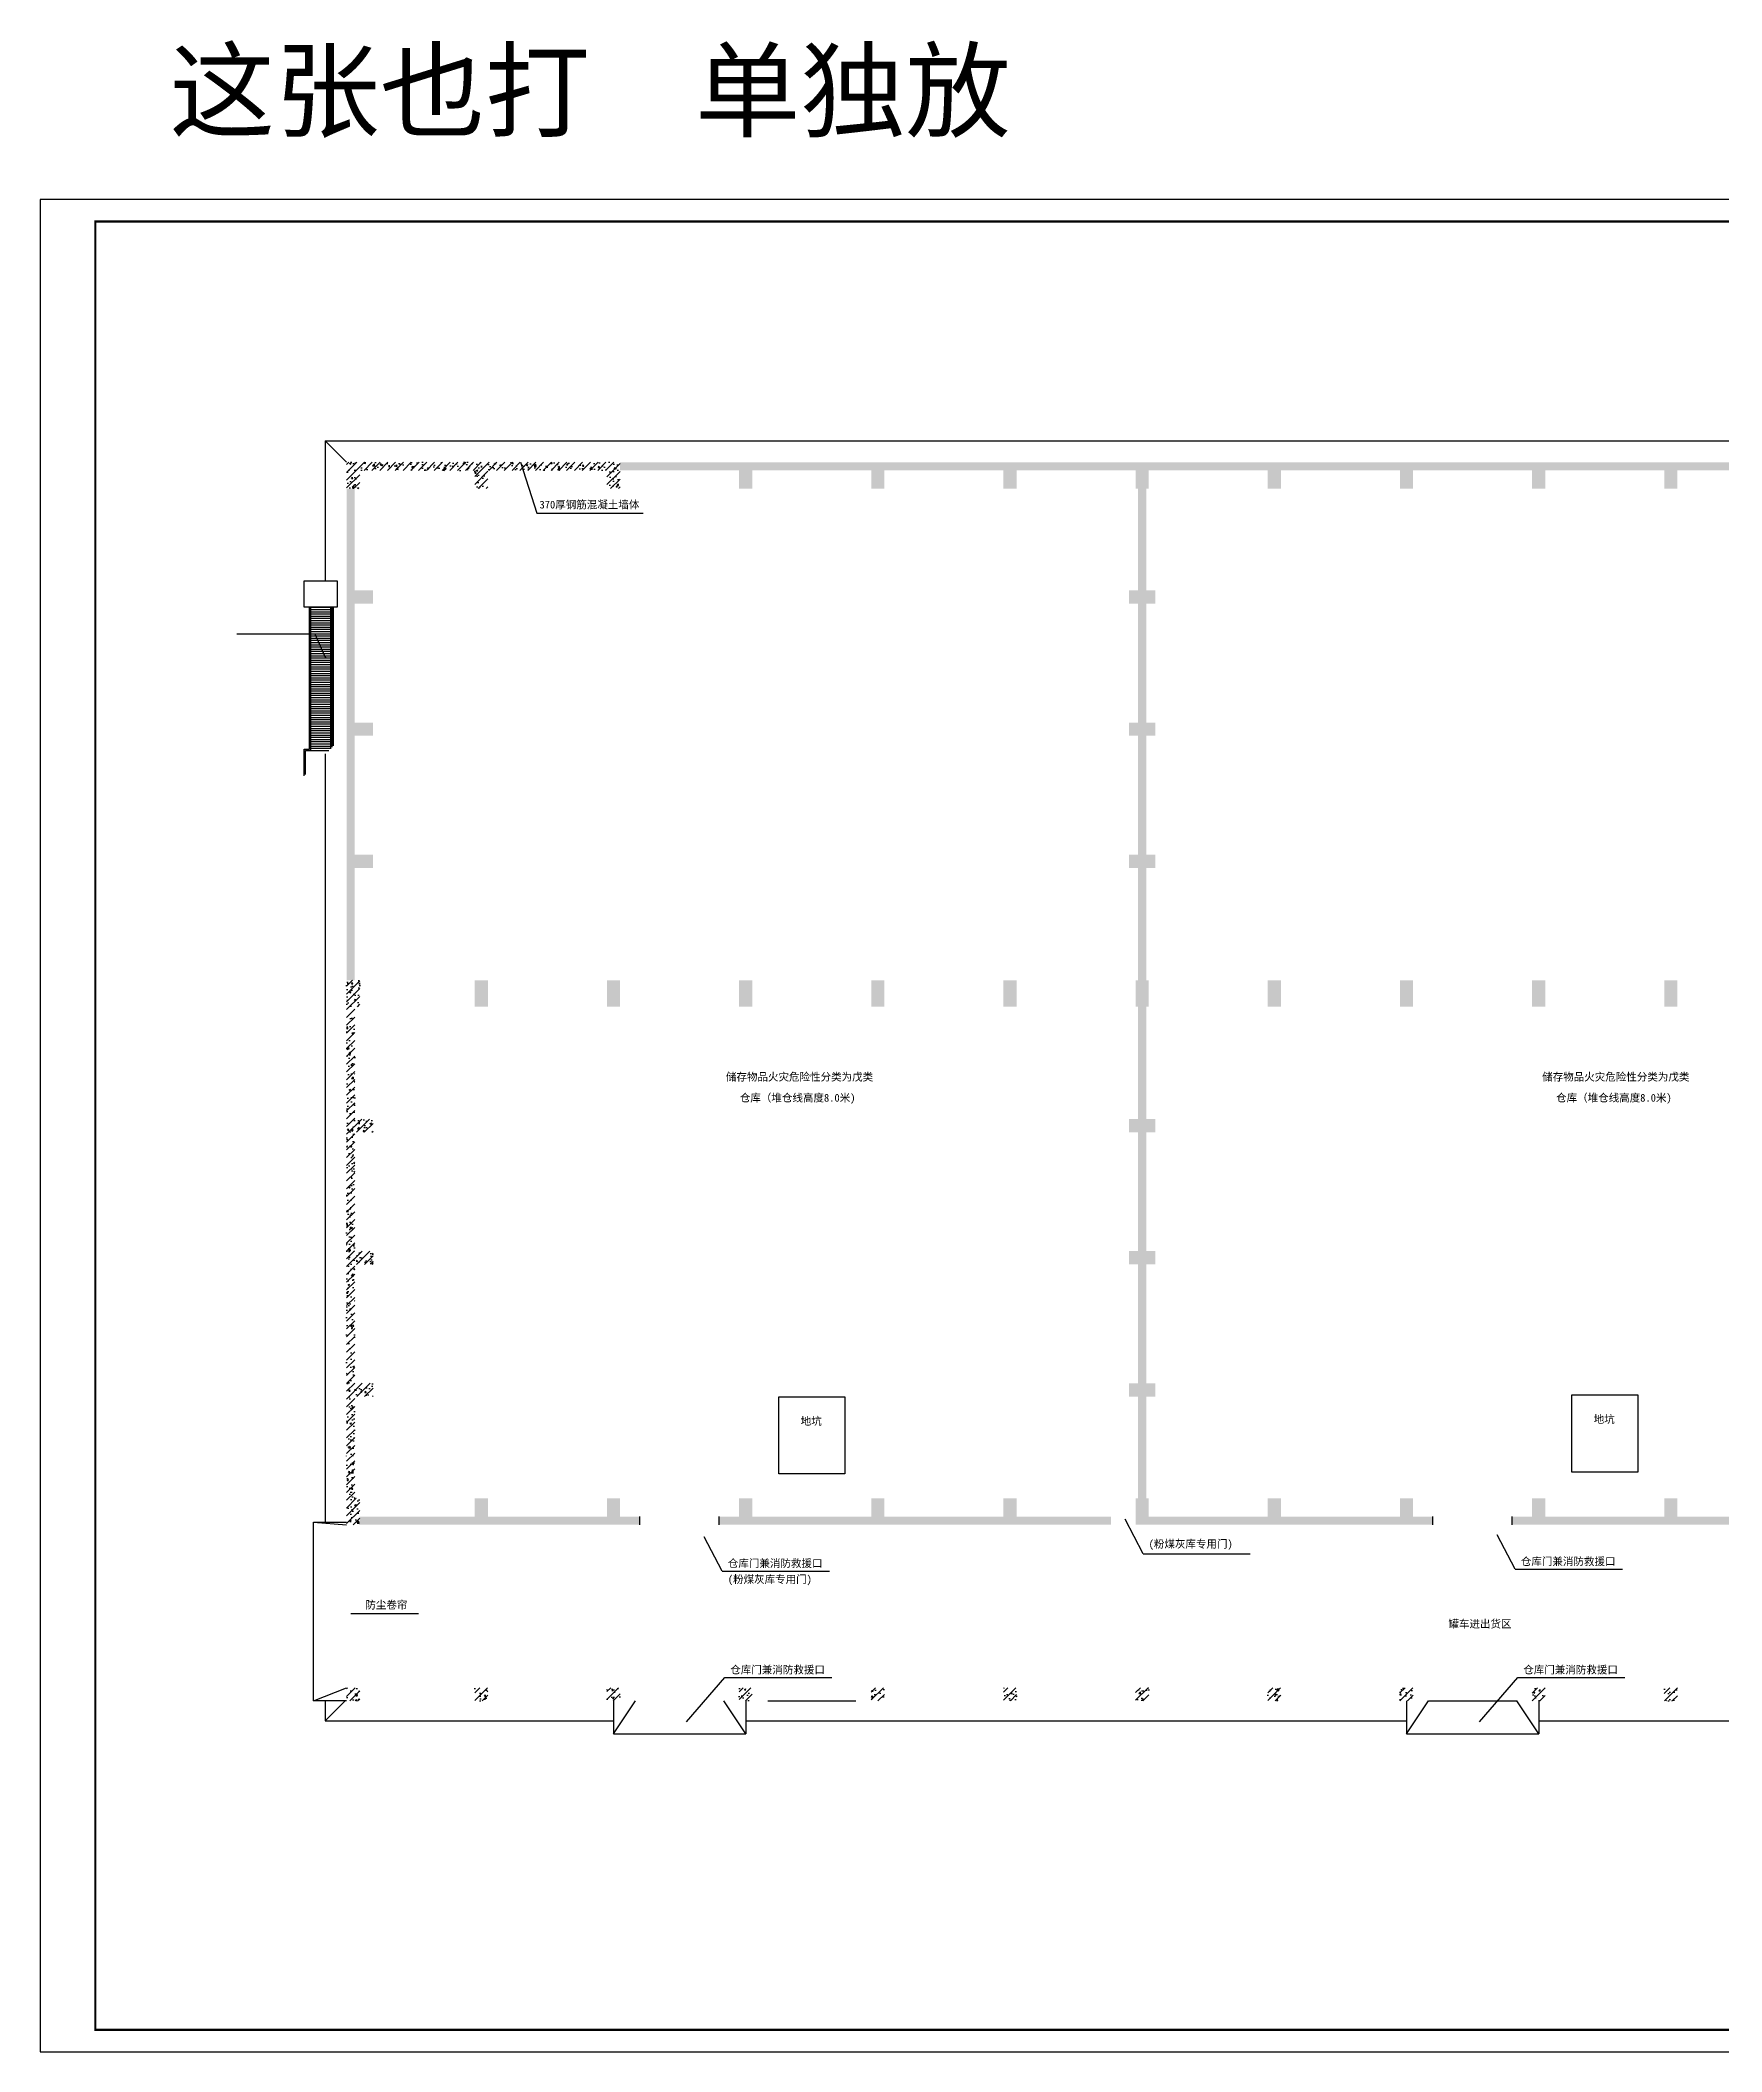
# Model space of a CAD drawing. Extents: x -405456 to 360097, y -329918 to 177160.
# Drawn here: x 211397 to 287733, y -17362 to 73968 of the extents above; entities that cross this region are included whole.
import ezdxf

# ---------------------------------------------------------------- set-up
doc = ezdxf.new("R2010")
doc.units = 0
doc.header["$LTSCALE"] = 1000
doc.header["$MEASUREMENT"] = 0
doc.layers.add('DIM_LEAD', color=3, linetype='Continuous')
doc.layers.add('PUB_TITLE', color=4, linetype='Continuous')
doc.styles.get("Standard").update_dxf_attribs({"font": 'gbenor.shx', "bigfont": 'gbcbig.shx'})
pattern_1 = [(45, (182418.1, 855.4), (-176.7767, 176.7767), []), (50, (182418.1, 855.4), (717.2602, -62.7521), [75, -825]), (355, (182418.1, 855.4), (-138.7513, 752.192), [60, -660]), (100.4514, (182477.86, 850.2), (578.5094, 689.4395), [63.74, -701.142]), (46.1842, (182418.1, 1055.4), (1067.241, -165.519), [112.5, -1237.5]), (96.6356, (182507, 1041.6), (934.663, 974.118), [95.61, -1051.713]), (351.1842, (182418.1, 1055.4), (934.662, 974.119), [90, -990]), (21, (182518.1, 1005.4), (596.907, -402.619), [75, -825]), (326, (182518.1, 1005.4), (243.3153, 725.15), [60, -660]), (71.4514, (182567.8, 971.85), (840.2226, 322.5305), [63.74, -701.142]), (37.5, (182418.1, 855.4), (12.15986, 332.89385), [0, -652, 0, -670, 0, -662.5]), (7.5, (182418.1, 855.4), (263.0695, 394.4117), [0, -382, 0, -637, 0, -252.5]), (327.5, (182195.1, 855.4), (533.82244, -22.55487), [0, -250, 0, -780, 0, -1035]), (317.5, (182095.1, 855.4), (583.1862, 100.105), [0, -325, 0, -518, 0, -735])]
pattern_2 = [(45, (-151088.64, 0), (-176.7767, 176.7767), []), (50, (-151088.64, 0), (717.2602, -62.7521), [75, -825]), (355, (-151088.64, 0), (-138.7513, 752.1921), [60, -660]), (100.4514, (-151028.9, -5.2), (578.5094, 689.4395), [63.7402, -701.1421]), (46.1842, (-151088.6, 200), (1067.241, -165.519), [112.5, -1237.5]), (96.6356, (-150999.7, 186.2), (934.6627, 974.1179), [95.6103, -1051.713]), (351.1842, (-151088.6, 200), (934.662, 974.1186), [90, -990]), (21, (-150988.64, 150), (596.90705, -402.6189), [75, -825]), (326, (-150988.64, 150), (243.3153, 725.15), [60, -660]), (71.4514, (-150938.9, 116.45), (840.2226, 322.5305), [63.7402, -701.1421]), (37.5, (-151088.64, 0), (12.15986, 332.89385), [0, -652, 0, -670, 0, -662.5]), (7.5, (-151088.64, 0), (263.06954, 394.4117), [0, -382, 0, -637, 0, -252.5]), (327.5, (-151311.64, 0), (533.82244, -22.55487), [0, -250, 0, -780, 0, -1035]), (317.5, (-151411.64, 0), (583.18617, 100.105), [0, -325, 0, -518, 0, -735])]

msp = doc.modelspace()

# ---------------------------------------------------------------- hatches: boundary and pattern name
h = msp.add_hatch()
h.set_pattern_fill('钢筋混凝土', color=256, scale=100, style=0)
h.set_pattern_definition(pattern_1)
h.paths.add_polyline_path([(231123.7, 54807.5), (225903.7, 54807.5), (225903.7, 54437.5), (231123.7, 54437.5)])
h.paths.add_polyline_path([(237123.7, 54807.5), (231723.7, 54807.5), (231723.7, 54437.5), (237123.7, 54437.5)])
h.paths.add_polyline_path([(225903.7, 54807.5), (225303.7, 54807.5), (225303.7, 53607.5), (225903.7, 53607.5)])
h.paths.add_polyline_path([(231723.7, 54807.5), (231123.7, 54807.5), (231123.7, 53607.5), (231723.7, 53607.5)])
h.paths.add_polyline_path([(237723.7, 54807.5), (237123.7, 54807.5), (237123.7, 53607.5), (237723.7, 53607.5)])
h = msp.add_hatch()
h.set_pattern_fill('钢筋混凝土', color=256, scale=100, style=0)
h.set_pattern_definition(pattern_1)
h.paths.add_polyline_path([(243723.7, 54807.5), (243123.7, 54807.5), (243123.7, 53607.5), (243723.7, 53607.5)])
h.paths.add_polyline_path([(243123.7, 54807.5), (237723.7, 54807.5), (237723.7, 54437.5), (243123.7, 54437.5)])
h.paths.add_polyline_path([(249123.7, 54807.5), (243723.7, 54807.5), (243723.7, 54437.5), (249123.7, 54437.5)])
h.paths.add_polyline_path([(249723.7, 54807.5), (249123.7, 54807.5), (249123.7, 53607.5), (249723.7, 53607.5)])
h.paths.add_polyline_path([(255123.7, 54807.5), (249723.7, 54807.5), (249723.7, 54437.5), (255123.7, 54437.5)])
h = msp.add_hatch()
h.set_pattern_fill('钢筋混凝土', color=256, scale=100, style=0)
h.set_pattern_definition(pattern_1)
h.paths.add_polyline_path([(255723.7, 54807.5), (255123.7, 54807.5), (255123.7, 53607.5), (255723.7, 53607.5)])
h.paths.add_polyline_path([(261123.7, 54807.5), (255723.7, 54807.5), (255723.7, 54437.5), (261123.7, 54437.5)])
h.paths.add_polyline_path([(261723.7, 54807.5), (261123.7, 54807.5), (261123.7, 53607.5), (261723.7, 53607.5)])
h.paths.add_polyline_path([(267123.7, 54807.5), (261723.7, 54807.5), (261723.7, 54437.5), (267123.7, 54437.5)])
h.paths.add_polyline_path([(267723.7, 54807.5), (267123.7, 54807.5), (267123.7, 53607.5), (267723.7, 53607.5)])
h.paths.add_polyline_path([(273123.7, 54807.5), (267723.7, 54807.5), (267723.7, 54437.5), (273123.7, 54437.5)])
h.paths.add_polyline_path([(273723.7, 54807.5), (273123.7, 54807.5), (273123.7, 53607.5), (273723.7, 53607.5)])
h.paths.add_polyline_path([(279123.7, 54807.5), (273723.7, 54807.5), (273723.7, 54437.5), (279123.7, 54437.5)])
h = msp.add_hatch()
h.set_pattern_fill('钢筋混凝土', color=256, scale=100, style=0)
h.set_pattern_definition(pattern_1)
h.paths.add_polyline_path([(291723.7, 54807.5), (291123.7, 54807.5), (291123.7, 53607.5), (291723.7, 53607.5)])
h.paths.add_polyline_path([(291123.7, 54807.5), (285723.7, 54807.5), (285723.7, 54437.5), (291123.7, 54437.5)])
h.paths.add_polyline_path([(285723.7, 54807.5), (285123.7, 54807.5), (285123.7, 53607.5), (285723.7, 53607.5)])
h.paths.add_polyline_path([(285123.7, 54807.5), (279723.7, 54807.5), (279723.7, 54437.5), (285123.7, 54437.5)])
h.paths.add_polyline_path([(279723.7, 54807.5), (279123.7, 54807.5), (279123.7, 53607.5), (279723.7, 53607.5)])
h.paths.add_polyline_path([(297123.7, 54807.5), (291723.7, 54807.5), (291723.7, 54437.5), (297123.7, 54437.5)])
h.paths.add_polyline_path([(297723.7, 54807.5), (297123.7, 54807.5), (297123.7, 53607.5), (297723.7, 53607.5)])
h.paths.add_polyline_path([(303123.7, 54807.5), (297723.7, 54807.5), (297723.7, 54437.5), (303123.7, 54437.5)])
h.paths.add_polyline_path([(303723.7, 54807.5), (303123.7, 54807.5), (303123.7, 53607.5), (303723.7, 53607.5)])
h = msp.add_hatch()
h.set_pattern_fill('钢筋混凝土', color=256, scale=100, style=0)
h.set_pattern_definition(pattern_1)
h.paths.add_polyline_path([(225673.7, 53607.5), (225303.7, 53607.5), (225303.7, 48987.5), (225673.7, 48987.5)])
h.paths.add_polyline_path([(226503.7, 48987.5), (225303.7, 48987.5), (225303.7, 48387.5), (226503.7, 48387.5)])
h.paths.add_polyline_path([(225673.7, 48387.5), (225303.7, 48387.5), (225303.7, 42987.5), (225673.7, 42987.5)])
h.paths.add_polyline_path([(226503.7, 42987.5), (225303.7, 42987.5), (225303.7, 42387.5), (226503.7, 42387.5)])
h.paths.add_polyline_path([(225673.7, 42387.5), (225303.7, 42387.5), (225303.7, 36987.5), (225673.7, 36987.5)])
h.paths.add_polyline_path([(226503.7, 36987.5), (225303.7, 36987.5), (225303.7, 36387.5), (226503.7, 36387.5)])
h.paths.add_polyline_path([(225673.7, 36387.5), (225303.7, 36387.5), (225303.7, 31287.5), (225673.7, 31287.5)])
h = msp.add_hatch()
h.set_pattern_fill('钢筋混凝土', color=256, scale=100, style=0)
h.set_pattern_definition(pattern_2)
h.paths.add_polyline_path([(261608.7, 53607.5), (261238.7, 53607.5), (261238.7, 48987.5), (261608.7, 48987.5)])
h.paths.add_polyline_path([(261608.7, 48387.5), (261238.7, 48387.5), (261238.7, 42987.5), (261608.7, 42987.5)])
h.paths.add_polyline_path([(261608.7, 42387.5), (261238.7, 42387.5), (261238.7, 36987.5), (261608.7, 36987.5)])
h.paths.add_polyline_path([(261608.7, 36387.5), (261238.7, 36387.5), (261238.7, 31287.5), (261608.7, 31287.5)])
h.paths.add_polyline_path([(262023.7, 36387.5), (262023.7, 36987.5), (260823.7, 36987.5), (260823.7, 36387.5)])
h.paths.add_polyline_path([(262023.7, 42387.5), (262023.7, 42987.5), (260823.7, 42987.5), (260823.7, 42387.5)])
h.paths.add_polyline_path([(260823.7, 48987.5), (260823.7, 48387.5), (262023.7, 48387.5), (262023.7, 48987.5)])
h = msp.add_hatch()
h.set_pattern_fill('钢筋混凝土', color=256, scale=100, style=0)
h.set_pattern_definition(pattern_1)
h.paths.add_polyline_path([(225673.7, 24387.5), (225303.7, 24387.5), (225303.7, 18987.5), (225673.7, 18987.5)])
h.paths.add_polyline_path([(226503.7, 24987.5), (225303.7, 24987.5), (225303.7, 24387.5), (226503.7, 24387.5)])
h.paths.add_polyline_path([(225673.7, 30087.5), (225303.7, 30087.5), (225303.7, 24987.5), (225673.7, 24987.5)])
h.paths.add_polyline_path([(225903.7, 31287.5), (225303.7, 31287.5), (225303.7, 30087.5), (225903.7, 30087.5)])
h = msp.add_hatch()
h.set_pattern_fill('钢筋混凝土', color=256, scale=100, style=0)
h.set_pattern_definition(pattern_1)
h.paths.add_polyline_path([(231723.7, 31287.5), (231123.7, 31287.5), (231123.7, 30087.5), (231723.7, 30087.5)])
h.paths.add_polyline_path([(237723.7, 31287.5), (237123.7, 31287.5), (237123.7, 30087.5), (237723.7, 30087.5)])
h.paths.add_polyline_path([(243723.7, 31287.5), (243123.7, 31287.5), (243123.7, 30087.5), (243723.7, 30087.5)])
h.paths.add_polyline_path([(249723.7, 31287.5), (249123.7, 31287.5), (249123.7, 30087.5), (249723.7, 30087.5)])
h.paths.add_polyline_path([(255723.7, 31287.5), (255123.7, 31287.5), (255123.7, 30087.5), (255723.7, 30087.5)])
h.paths.add_polyline_path([(261123.7, 30087.5), (261723.7, 30087.5), (261723.7, 31287.5), (261123.7, 31287.5)])
h = msp.add_hatch()
h.set_pattern_fill('钢筋混凝土', color=256, scale=100, style=0)
h.set_pattern_definition(pattern_1)
h.paths.add_polyline_path([(267723.7, 31287.5), (267123.7, 31287.5), (267123.7, 30087.5), (267723.7, 30087.5)])
h.paths.add_polyline_path([(273723.7, 31287.5), (273123.7, 31287.5), (273123.7, 30087.5), (273723.7, 30087.5)])
h.paths.add_polyline_path([(279723.7, 31287.5), (279123.7, 31287.5), (279123.7, 30087.5), (279723.7, 30087.5)])
h.paths.add_polyline_path([(285723.7, 31287.5), (285123.7, 31287.5), (285123.7, 30087.5), (285723.7, 30087.5)])
h = msp.add_hatch()
h.set_pattern_fill('钢筋混凝土', color=256, scale=100, style=0)
h.set_pattern_definition(pattern_2)
h.paths.add_polyline_path([(261608.7, 30087.5), (261238.7, 30087.5), (261238.7, 24987.5), (261608.7, 24987.5)])
h.paths.add_polyline_path([(262023.7, 24387.5), (262023.7, 24987.5), (260823.7, 24987.5), (260823.7, 24387.5)])
h.paths.add_polyline_path([(261608.7, 24387.5), (261238.7, 24387.5), (261238.7, 18987.5), (261608.7, 18987.5)])
h.paths.add_polyline_path([(260823.7, 18987.5), (260823.7, 18387.5), (262023.7, 18387.5), (262023.7, 18987.5)])
h.paths.add_polyline_path([(261238.7, 12987.5), (261608.7, 12987.5), (261608.7, 18387.5), (261238.7, 18387.5)])
h.paths.add_polyline_path([(260823.7, 12987.5), (260823.7, 12387.5), (262023.7, 12387.5), (262023.7, 12987.5)])
h.paths.add_polyline_path([(261608.7, 12387.5), (261238.7, 12387.5), (261238.7, 7767.5), (261608.7, 7767.5)])
h = msp.add_hatch()
h.set_pattern_fill('钢筋混凝土', color=256, scale=100, style=0)
h.set_pattern_definition(pattern_1)
h.paths.add_polyline_path([(225903.7, 7767.5), (225303.7, 7767.5), (225303.7, 6567.5), (225903.7, 6567.5)])
h.paths.add_polyline_path([(225673.7, 12387.5), (225303.7, 12387.5), (225303.7, 7767.5), (225673.7, 7767.5)])
h.paths.add_polyline_path([(226503.7, 12987.5), (225303.7, 12987.5), (225303.7, 12387.5), (226503.7, 12387.5)])
h.paths.add_polyline_path([(225673.7, 18387.5), (225303.7, 18387.5), (225303.7, 12987.5), (225673.7, 12987.5)])
h.paths.add_polyline_path([(226503.7, 18987.5), (225303.7, 18987.5), (225303.7, 18387.5), (226503.7, 18387.5)])
h = msp.add_hatch()
h.set_pattern_fill('钢筋混凝土', color=256, scale=100, style=0)
h.set_pattern_definition(pattern_2)
h.paths.add_polyline_path([(255723.7, 7767.5), (255123.7, 7767.5), (255123.7, 6567.5), (255723.7, 6567.5)])
h.paths.add_polyline_path([(249123.7, 6567.5), (249723.7, 6567.5), (249723.7, 7767.5), (249123.7, 7767.5)])
h.paths.add_polyline_path([(243723.7, 7767.5), (243123.7, 7767.5), (243123.7, 6567.5), (243723.7, 6567.5)])
h.paths.add_polyline_path([(237723.7, 7767.5), (237123.7, 7767.5), (237123.7, 6567.5), (237723.7, 6567.5)])
h.paths.add_polyline_path([(231123.7, 6567.5), (231723.7, 6567.5), (231723.7, 7767.5), (231123.7, 7767.5)])
h = msp.add_hatch()
h.set_pattern_fill('钢筋混凝土', color=256, scale=100, style=0)
h.set_pattern_definition(pattern_2)
h.paths.add_polyline_path([(261723.7, 7767.5), (261123.7, 7767.5), (261123.7, 6567.5), (261723.7, 6567.5)])
h.paths.add_polyline_path([(267723.7, 7767.5), (267123.7, 7767.5), (267123.7, 6567.5), (267723.7, 6567.5)])
h.paths.add_polyline_path([(273723.7, 7767.5), (273123.7, 7767.5), (273123.7, 6567.5), (273723.7, 6567.5)])
h.paths.add_polyline_path([(279723.7, 7767.5), (279123.7, 7767.5), (279123.7, 6567.5), (279723.7, 6567.5)])
h.paths.add_polyline_path([(285723.7, 7767.5), (285123.7, 7767.5), (285123.7, 6567.5), (285723.7, 6567.5)])
h.paths.add_polyline_path([(291723.7, 7767.5), (291123.7, 7767.5), (291123.7, 6567.5), (291723.7, 6567.5)])
h.paths.add_polyline_path([(297723.7, 7767.5), (297123.7, 7767.5), (297123.7, 6567.5), (297723.7, 6567.5)])
h.paths.add_polyline_path([(296003.7, 6937.5), (291723.7, 6937.5), (291723.7, 6567.5), (296003.7, 6567.5)])
h.paths.add_polyline_path([(291123.7, 6937.5), (285723.7, 6937.5), (285723.7, 6567.5), (291123.7, 6567.5)])
h.paths.add_polyline_path([(285123.7, 6937.5), (279723.7, 6937.5), (279723.7, 6567.5), (285123.7, 6567.5)])
h.paths.add_polyline_path([(279123.7, 6937.5), (278223.7, 6937.5), (278223.7, 6567.5), (279123.7, 6567.5)])
h = msp.add_hatch()
h.set_pattern_fill('钢筋混凝土', color=256, scale=100, style=0)
h.set_pattern_definition(pattern_2)
h.paths.add_polyline_path([(255123.7, 6937.5), (249723.7, 6937.5), (249723.7, 6567.5), (255123.7, 6567.5)])
h.paths.add_polyline_path([(260003.7, 6937.5), (255723.7, 6937.5), (255723.7, 6567.5), (260003.7, 6567.5)])
h.paths.add_polyline_path([(249123.7, 6937.5), (243723.7, 6937.5), (243723.7, 6567.5), (249123.7, 6567.5)])
h.paths.add_polyline_path([(243123.7, 6937.5), (242223.7, 6937.5), (242223.7, 6567.5), (243123.7, 6567.5)])
h.paths.add_polyline_path([(238623.7, 6937.5), (237723.7, 6937.5), (237723.7, 6567.5), (238623.7, 6567.5)])
h.paths.add_polyline_path([(237123.7, 6937.5), (231723.7, 6937.5), (231723.7, 6567.5), (237123.7, 6567.5)])
h.paths.add_polyline_path([(231123.7, 6937.5), (225903.7, 6937.5), (225903.7, 6567.5), (231123.7, 6567.5)])
h.paths.add_polyline_path([(267123.7, 6937.5), (261723.7, 6937.5), (261723.7, 6567.5), (267123.7, 6567.5)])
h.paths.add_polyline_path([(273123.7, 6937.5), (267723.7, 6937.5), (267723.7, 6567.5), (273123.7, 6567.5)])
h.paths.add_polyline_path([(274623.7, 6937.5), (273723.7, 6937.5), (273723.7, 6567.5), (274623.7, 6567.5)])
h = msp.add_hatch()
h.set_pattern_fill('钢筋混凝土', color=256, scale=100, style=0)
h.set_pattern_definition([(45, (182483.1, 855.4), (-176.7767, 176.7767), []), (50, (182483.1, 855.4), (717.26, -62.752), [75, -825]), (355, (182483.1, 855.4), (-138.751, 752.192), [60, -660]), (100.4514, (182542.86, 850.2), (578.509, 689.44), [63.74, -701.142]), (46.1842, (182483.1, 1055.4), (1067.241, -165.519), [112.5, -1237.5]), (96.6356, (182572, 1041.6), (934.663, 974.118), [95.61, -1051.713]), (351.1842, (182483.1, 1055.4), (934.662, 974.119), [90, -990]), (21, (182583.1, 1005.4), (596.907, -402.619), [75, -825]), (326, (182583.1, 1005.4), (243.315, 725.15), [60, -660]), (71.4514, (182632.8, 971.85), (840.223, 322.5305), [63.74, -701.142]), (37.5, (182483.1, 855.4), (12.1599, 332.8939), [0, -652, 0, -670, 0, -662.5]), (7.5, (182483.1, 855.4), (263.0695, 394.4117), [0, -382, 0, -637, 0, -252.5]), (327.5, (182260.1, 855.4), (533.8224, -22.5549), [0, -250, 0, -780, 0, -1035]), (317.5, (182160.1, 855.4), (583.186, 100.105), [0, -325, 0, -518, 0, -735])])
h.paths.add_polyline_path([(225903.7, -832.5), (225303.7, -832.5), (225303.7, -1432.5), (225903.7, -1432.5)])
h.paths.add_polyline_path([(231123.7, -832.5), (231123.7, -1432.5), (231723.7, -1432.5), (231723.7, -832.5)])
h = msp.add_hatch()
h.set_pattern_fill('钢筋混凝土', color=256, scale=100, style=0)
h.set_pattern_definition(pattern_1)
h.paths.add_polyline_path([(243723.7, -832.5), (243123.7, -832.5), (243123.7, -1432.5), (243723.7, -1432.5)])
h.paths.add_polyline_path([(237723.7, -832.5), (237123.7, -832.5), (237123.7, -1432.5), (237723.7, -1432.5)])
h = msp.add_hatch()
h.set_pattern_fill('钢筋混凝土', color=256, scale=100, style=0)
h.set_pattern_definition(pattern_1)
h.paths.add_polyline_path([(249723.7, -832.5), (249123.7, -832.5), (249123.7, -1432.5), (249723.7, -1432.5)])
h.paths.add_polyline_path([(255123.7, -832.5), (255123.7, -1432.5), (255723.7, -1432.5), (255723.7, -832.5)])
h = msp.add_hatch()
h.set_pattern_fill('钢筋混凝土', color=256, scale=100, style=0)
h.set_pattern_definition(pattern_1)
h.paths.add_polyline_path([(261723.7, -832.5), (261123.7, -832.5), (261123.7, -1432.5), (261723.7, -1432.5)])
h.paths.add_polyline_path([(267123.7, -832.5), (267123.7, -1432.5), (267723.7, -1432.5), (267723.7, -832.5)])
h = msp.add_hatch()
h.set_pattern_fill('钢筋混凝土', color=256, scale=100, style=0)
h.set_pattern_definition(pattern_1)
h.paths.add_polyline_path([(273123.7, -832.5), (273123.7, -1432.5), (273723.7, -1432.5), (273723.7, -832.5)])
h.paths.add_polyline_path([(279123.7, -832.5), (279123.7, -1432.5), (279723.7, -1432.5), (279723.7, -832.5)])
h = msp.add_hatch()
h.set_pattern_fill('钢筋混凝土', color=256, scale=100, style=0)
h.set_pattern_definition(pattern_1)
h.paths.add_polyline_path([(285723.7, -832.5), (285123.7, -832.5), (285123.7, -1432.5), (285723.7, -1432.5)])
h.paths.add_polyline_path([(291723.7, -832.5), (291123.7, -832.5), (291123.7, -1432.5), (291723.7, -1432.5)])

# ---------------------------------------------------------------- linework, layer by layer
for p, q in [((224338.7, 55772.5), (224338.7, 49422.5)), ((224338.7, 55772.5), (333643.7, 55772.5)), ((224338.7, 55772.5), (225303.7, 54807.5)), ((233201.4, 54807.5), (233935.9, 52497.9)), ((233935.9, 52497.9), (238774.9, 52497.9)), ((223613.7, 41772.5, -4000), (223613.7, 48222.5, -4000)), ((223673.7, 48222.5, -4000), (224573.7, 48222.5, -4000)), ((223673.7, 41712.5, -4000), (223673.7, 48222.5, -4000)), ((223673.7, 48122.5, -4000), (224573.7, 48122.5, -4000)), ((223673.7, 48022.5, -4000), (224573.7, 48022.5, -4000)), ((223673.7, 47922.5, -4000), (224573.7, 47922.5, -4000)), ((223673.7, 47822.5, -4000), (224573.7, 47822.5, -4000)), ((223673.7, 47722.5, -4000), (224573.7, 47722.5, -4000)), ((223673.7, 47622.5, -4000), (224573.7, 47622.5, -4000)), ((223673.7, 47522.5, -4000), (224573.7, 47522.5, -4000)), ((224573.7, 48222.5, -4000), (224573.7, 41801.8, -4000)), ((224633.7, 48222.5, -4000), (224633.7, 41863.2, -4000)), ((223673.7, 47422.5, -4000), (224573.7, 47422.5, -4000)), ((223673.7, 47322.5, -4000), (224573.7, 47322.5, -4000)), ((223673.7, 47222.5, -4000), (224573.7, 47222.5, -4000)), ((223673.7, 47122.5, -4000), (224573.7, 47122.5, -4000)), ((223673.7, 47022.5, -4000), (224573.7, 47022.5, -4000)), ((223673.7, 46922.5, -4000), (224573.7, 46922.5, -4000)), ((223673.7, 46822.5, -4000), (224573.7, 46822.5, -4000)), ((223673.7, 46722.5, -4000), (224573.7, 46722.5, -4000)), ((223673.7, 46622.5, -4000), (224573.7, 46622.5, -4000)), ((223673.7, 46522.5, -4000), (224573.7, 46522.5, -4000)), ((223673.7, 46422.5, -4000), (224573.7, 46422.5, -4000)), ((223673.7, 46322.5, -4000), (224573.7, 46322.5, -4000)), ((223673.7, 46222.5, -4000), (224573.7, 46222.5, -4000)), ((223673.7, 46122.5, -4000), (224573.7, 46122.5, -4000)), ((223673.7, 46022.5, -4000), (224573.7, 46022.5, -4000)), ((223673.7, 45922.5, -4000), (224573.7, 45922.5, -4000)), ((223673.7, 45822.5, -4000), (224573.7, 45822.5, -4000)), ((223673.7, 45722.5, -4000), (224573.7, 45722.5, -4000)), ((223673.7, 45622.5, -4000), (224573.7, 45622.5, -4000)), ((223673.7, 45522.5, -4000), (224573.7, 45522.5, -4000)), ((223673.7, 45422.5, -4000), (224573.7, 45422.5, -4000)), ((223673.7, 45322.5, -4000), (224573.7, 45322.5, -4000)), ((223673.7, 45222.5, -4000), (224573.7, 45222.5, -4000)), ((223673.7, 45122.5, -4000), (224573.7, 45122.5, -4000)), ((223673.7, 45022.5, -4000), (224573.7, 45022.5, -4000)), ((223673.7, 44922.5, -4000), (224573.7, 44922.5, -4000)), ((223673.7, 44822.5, -4000), (224573.7, 44822.5, -4000)), ((223673.7, 44722.5, -4000), (224573.7, 44722.5, -4000)), ((223673.7, 44622.5, -4000), (224573.7, 44622.5, -4000)), ((223673.7, 44522.5, -4000), (224573.7, 44522.5, -4000)), ((223673.7, 44422.5, -4000), (224573.7, 44422.5, -4000)), ((223673.7, 44322.5, -4000), (224573.7, 44322.5, -4000)), ((224573.7, 44222.5, -4000), (223673.7, 44222.5, -4000)), ((223673.7, 44122.5, -4000), (224573.7, 44122.5, -4000)), ((223673.7, 44022.5, -4000), (224573.7, 44022.5, -4000)), ((223673.7, 43922.5, -4000), (224573.7, 43922.5, -4000)), ((223673.7, 43822.5, -4000), (224573.7, 43822.5, -4000)), ((223673.7, 43722.5, -4000), (224573.7, 43722.5, -4000)), ((223673.7, 43622.5, -4000), (224573.7, 43622.5, -4000)), ((223673.7, 43522.5, -4000), (224573.7, 43522.5, -4000)), ((223673.7, 43422.5, -4000), (224573.7, 43422.5, -4000)), ((223673.7, 43322.5, -4000), (224573.7, 43322.5, -4000)), ((223673.7, 43222.5, -4000), (224573.7, 43222.5, -4000)), ((223673.7, 43122.5, -4000), (224573.7, 43122.5, -4000)), ((223673.7, 43022.5, -4000), (224573.7, 43022.5, -4000)), ((223673.7, 42922.5, -4000), (224573.7, 42922.5, -4000)), ((223673.7, 42822.5, -4000), (224573.7, 42822.5, -4000)), ((223673.7, 42722.5, -4000), (224573.7, 42722.5, -4000)), ((223673.7, 42622.5, -4000), (224573.7, 42622.5, -4000)), ((223673.7, 42522.5, -4000), (224573.7, 42522.5, -4000)), ((223673.7, 42422.5, -4000), (224573.7, 42422.5, -4000)), ((223673.7, 42322.5, -4000), (224573.7, 42322.5, -4000)), ((223673.7, 42222.5, -4000), (224573.7, 42222.5, -4000)), ((223673.7, 42122.5, -4000), (224573.7, 42122.5, -4000)), ((223673.7, 42022.5, -4000), (224573.7, 42022.5, -4000)), ((223373.7, 41772.5, -4000), (223613.7, 41772.5, -4000)), ((223373.7, 40572.5, -4000), (223373.7, 41772.5, -4000)), ((223433.7, 41712.5, -4000), (223673.7, 41712.5, -4000)), ((223433.7, 40632.5, -4000), (223433.7, 41712.5, -4000)), ((223673.7, 41922.5, -4000), (224573.7, 41922.5, -4000)), ((223673.7, 41822.5, -4000), (224573.7, 41822.5, -4000)), ((223673.7, 41722.5, -4000), (224496.3, 41722.5, -4000)), ((224338.7, 41561), (224338.7, 6687.5)), ((223803.7, -1432.5), (223803.7, 6687.5)), ((223803.7, 6687.5), (225303.7, 6687.5)), ((223803.7, 6687.5), (225303.7, 6567.5)), ((238623.7, 6567.5), (238623.7, 6937.5)), ((242223.7, 6567.5), (242223.7, 6937.5)), ((261463.4, 5250.8), (260648.2, 6816.1)), ((274623.7, 6567.5), (274623.7, 6937.5)), ((278223.7, 6567.5), (278223.7, 6937.5)), ((242359.6, 4455.9), (241544.3, 6021.3)), ((278359.6, 4542), (277544.3, 6107.3)), ((261463.4, 5250.8), (266325.3, 5250.8)), ((242359.6, 4455.9), (247221.4, 4455.9)), ((278359.6, 4542), (283221.4, 4542)), ((225498.9, 2543), (228568, 2543)), ((223803.7, -1426.3), (225303.7, -832.5)), ((240739.2, -2376), (242469.5, -376.6)), ((242469.5, -376.6), (247331.3, -376.6)), ((276739.2, -2376), (278469.5, -376.6)), ((278469.5, -376.6), (283331.3, -376.6)), ((225303.7, -1432.5), (223803.7, -1432.5)), ((224338.7, -1432.5), (224338.7, -2332.5)), ((224338.7, -2332.5), (225238.7, -1432.5)), ((237423.7, -1432.5), (237423.7, -2932.5)), ((237423.7, -2932.5), (238423.7, -1432.5)), ((243423.7, -2932.5), (242423.7, -1432.5)), ((243423.7, -1432.5), (243423.7, -2932.5)), ((244423.7, -1432.5), (248423.7, -1432.5)), ((273423.7, -1432.5), (273423.7, -2932.5)), ((273423.7, -2932.5), (274423.7, -1432.5)), ((274423.7, -1432.5), (278423.7, -1432.5)), ((279423.7, -2932.5), (278423.7, -1432.5)), ((279423.7, -1432.5), (279423.7, -2932.5)), ((224338.7, -2332.5), (237423.7, -2332.5)), ((243423.7, -2332.5), (273423.7, -2332.5)), ((279423.7, -2332.5), (309423.7, -2332.5)), ((237423.7, -2932.5), (243423.7, -2932.5)), ((273423.7, -2932.5), (279423.7, -2932.5))]:
    msp.add_line(p, q)
at = {"elevation": -4000}
msp.add_lwpolyline([(223373.7, 49422.5), (224873.7, 49422.5), (224873.7, 48222.5), (223373.7, 48222.5)], close=True, dxfattribs=at)
at = {"elevation": 4000}
msp.add_lwpolyline([(224703.7, 41934.9), (224703.7, 48222.5)], dxfattribs=at)
for points in [[(244923.7, 12372.5), (247923.7, 12372.5), (247923.7, 8872.5), (244923.7, 8872.5)], [(280923.7, 12458.6), (283923.7, 12458.6), (283923.7, 8958.6), (280923.7, 8958.6)]]:
    msp.add_lwpolyline(points, close=True)
at = {"layer": 'DIM_LEAD'}
for p, q in [((223877.1, 47005.3), (220323.1, 47005.3)), ((224343, 45942, -4000), (223877.1, 47005.3))]:
    msp.add_line(p, q, dxfattribs=at)
at = {"layer": 'DIM_LEAD', "const_width": 40}
msp.add_lwpolyline([(224326.3, 45931.1, 1), (224359.7, 45953, 1)], format="xyb", close=True, dxfattribs=at)
at = {"layer": 'PUB_TITLE'}
msp.add_lwpolyline([(211396.8, -17362.5), (360096.8, -17362.5), (360096.8, 66737.5), (211396.8, 66737.5)], close=True, dxfattribs=at)
at = {"layer": 'PUB_TITLE', "const_width": 100}
msp.add_lwpolyline([(213896.8, -16362.5), (359096.8, -16362.5), (359096.8, 65737.5), (213896.8, 65737.5)], close=True, dxfattribs=at)

# ---------------------------------------------------------------- texts
at = {"attachment_point": 1}
for s, insert, char_height, width in [('{\\fNSimSun|b0|i0|c134|p49;这张也打  单独放}', (217269.1, 73428.9), 3500, 64227.847), ('{\\fNSimSun|b0|i0|c134|p49;370厚钢筋混凝土墙体}', (234061.9, 53058.3), 350, 6422.785), ('{\\fNSimSun|b0|i0|c134|p49;储存物品火灾危险性分类为戊类}', (242525, 27075.8), 350, 8828.242), ('{\\fNSimSun|b0|i0|c134|p49;储存物品火灾危险性分类为戊类}', (279580.5, 27075.8), 350, 8828.242), ('{\\fNSimSun|b0|i0|c134|p49;仓库（堆仓线高度8.0米)}', (243156.9, 26126), 350, 6422.785), ('{\\fNSimSun|b0|i0|c134|p49;仓库（堆仓线高度8.0米)}', (280212.4, 26126), 350, 6422.785), ('{\\fNSimSun|b0|i0|c134|p49;地坑}', (245919.4, 11447.6), 350, 6422.785), ('{\\fNSimSun|b0|i0|c134|p49;地坑}', (281919.4, 11533.6), 350, 6422.785), ('{\\fNSimSun|b0|i0|c134|p49;(粉煤灰库专用门)}', (261715.9, 5869.5), 350, 6422.785), ('{\\fNSimSun|b0|i0|c134|p49;仓库门兼消防救援口}', (242612, 4989.7), 350, 6422.785), ('{\\fNSimSun|b0|i0|c134|p49;仓库门兼消防救援口}', (278612, 5075.8), 350, 6422.785), ('{\\fNSimSun|b0|i0|c134|p49;(粉煤灰库专用门)}', (242612, 4264.6), 350, 6422.785), ('{\\fNSimSun|b0|i0|c134|p49;防尘卷帘}', (226155.2, 3103.4), 350, 6422.785), ('{\\fNSimSun|b0|i0|c134|p49;罐车进出货区}', (275324.7, 2240.1), 350, 6422.785), ('{\\fNSimSun|b0|i0|c134|p49;仓库门兼消防救援口}', (242721.9, 157.2), 350, 6422.785), ('{\\fNSimSun|b0|i0|c134|p49;仓库门兼消防救援口}', (278721.9, 157.2), 350, 6422.785)]:
    msp.add_mtext(s, dxfattribs=dict(at, insert=insert, char_height=char_height, width=width))

doc.saveas('drawing.dxf')
